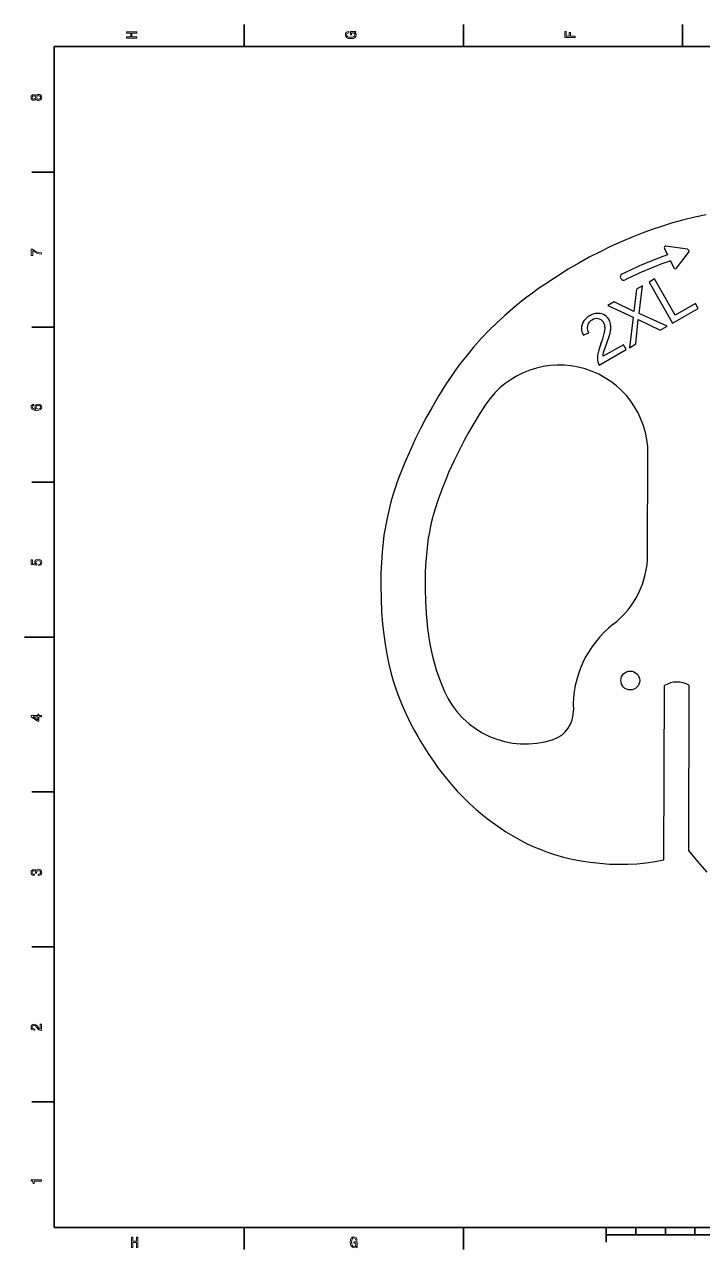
# Model space of a CAD drawing. Extents: x 0 to 594, y 0 to 420.
# Drawn here: x 0 to 229.6, y 2.5 to 417.5 of the extents above; entities that cross this region are included whole.
import ezdxf

# ---------------------------------------------------------------- set-up
doc = ezdxf.new("R2010")
doc.units = 0

msp = doc.modelspace()

# ---------------------------------------------------------------- linework, layer by layer
at = {"color": 7, "lineweight": 35, "ltscale": 0.1875}
for p, q in [((74.400002, 409.963135), (74.400002, 417.463135)), ((148.600006, 409.963135), (148.600006, 417.463135)), ((222.800003, 409.963135), (222.800003, 417.463135)), ((10, 367.463135), (2.5, 367.463135)), ((10, 314.963135), (2.5, 314.963135)), ((10, 262.463135), (2.5, 262.463135)), ((10, 157.46312), (2.5, 157.46312)), ((10, 104.96312), (2.5, 104.96312)), ((10, 52.46312), (2.5, 52.46312)), ((74.400002, 9.96312), (74.400002, 2.46312)), ((148.600006, 9.96312), (148.600006, 2.46312))]:
    msp.add_line(p, q, dxfattribs=at)
at = {"color": 7, "lineweight": 35}
for p, q in [((584, 409.963135), (10, 409.963135)), ((10, 409.963135), (10, 9.96312)), ((10, 9.96312), (584, 9.96312)), ((197, 7.46312), (397, 7.46312))]:
    msp.add_line(p, q, dxfattribs=at)
at = {"ltscale": 0.062285}
msp.add_line((216.649353, 341.630463), (217.755249, 339.39798), dxfattribs=at)
at = {"ltscale": 0.183891}
msp.add_line((224.46582, 341.307281), (217.187622, 342.371826), dxfattribs=at)
at = {"ltscale": 0.065824}
msp.add_line((218.752075, 337.385681), (219.920837, 335.026337), dxfattribs=at)
at = {"ltscale": 0.167703}
msp.add_line((220.817444, 334.940002), (224.88739, 340.2724), dxfattribs=at)
at = {"ltscale": 0.004443}
msp.add_line((201.898743, 331.462799), (201.99939, 331.316345), dxfattribs=at)
at = {"ltscale": 0.057573}
msp.add_line((209.225952, 328.931061), (207.227844, 327.786072), dxfattribs=at)
at = {"ltscale": 0.235144}
msp.add_line((208.098755, 319.593079), (209.225952, 328.931061), dxfattribs=at)
at = {"ltscale": 0.052932}
msp.add_line((213.307251, 331.269836), (211.470215, 330.217102), dxfattribs=at)
at = {"ltscale": 0.4}
msp.add_line((211.470215, 330.217102), (219.425232, 316.334839), dxfattribs=at)
at = {"ltscale": 0.352797}
msp.add_line((220.323547, 319.025787), (213.307251, 331.269836), dxfattribs=at)
at = {"ltscale": 0.188653}
msp.add_line((207.227844, 327.786072), (206.352966, 320.290833), dxfattribs=at)
at = {"ltscale": 0.063028}
msp.add_line((199.699646, 323.472107), (197.512207, 322.218628), dxfattribs=at)
at = {"ltscale": 0.235159}
msp.add_line((197.512207, 322.218628), (206.056213, 318.284241), dxfattribs=at)
at = {"ltscale": 0.184369}
msp.add_line((206.352966, 320.290833), (199.699646, 323.472107), dxfattribs=at)
at = {"ltscale": 0.26009}
msp.add_line((217.559753, 315.265869), (208.098755, 319.593079), dxfattribs=at)
at = {"ltscale": 0.249933}
msp.add_line((219.425232, 316.334839), (228.099304, 321.30542), dxfattribs=at)
at = {"ltscale": 0.196999}
msp.add_line((227.160522, 322.943634), (220.323547, 319.025787), dxfattribs=at)
at = {"ltscale": 0.047203}
for p, q in [((228.099304, 321.30542), (227.160522, 322.943634)), ((203.724854, 307.337921), (202.786072, 308.976135))]:
    msp.add_line(p, q, dxfattribs=at)
at = {"ltscale": 0.259594}
msp.add_line((206.056213, 318.284241), (204.832764, 307.972809), dxfattribs=at)
at = {"ltscale": 0.207346}
msp.add_line((207.039185, 309.237152), (207.817017, 317.494446), dxfattribs=at)
at = {"ltscale": 0.206564}
msp.add_line((207.817017, 317.494446), (215.287109, 313.963531), dxfattribs=at)
at = {"ltscale": 0.050742}
msp.add_line((189.184082, 312.188293), (191.039001, 313.012238), dxfattribs=at)
at = {"ltscale": 0.051156}
msp.add_line((197.338867, 309.849518), (197.983337, 311.791626), dxfattribs=at)
at = {"ltscale": 0.02928}
msp.add_line((197.983337, 311.791626), (198.293823, 312.920929), dxfattribs=at)
at = {"ltscale": 0.065484}
msp.add_line((215.287109, 313.963531), (217.559753, 315.265869), dxfattribs=at)
at = {"ltscale": 0.029435}
msp.add_line((194.700684, 307.969849), (194.358887, 306.84314), dxfattribs=at)
at = {"ltscale": 0.264392}
msp.add_line((194.54895, 302.079773), (203.724854, 307.337921), dxfattribs=at)
at = {"ltscale": 0.033924}
msp.add_line((195.158875, 309.247131), (194.700684, 307.969849), dxfattribs=at)
at = {"ltscale": 0.196179}
msp.add_line((202.786072, 308.976135), (195.977539, 305.074585), dxfattribs=at)
at = {"ltscale": 0.030341}
msp.add_line((196.196167, 306.734497), (196.580627, 307.885651), dxfattribs=at)
at = {"ltscale": 0.052629}
msp.add_line((196.580627, 307.885651), (197.338867, 309.849518), dxfattribs=at)
at = {"ltscale": 0.063575}
msp.add_line((204.832764, 307.972809), (207.039185, 309.237152), dxfattribs=at)
at = {"ltscale": 0.025046}
msp.add_line((194.358887, 306.84314), (194.133484, 305.866974), dxfattribs=at)
at = {"ltscale": 0.016144}
msp.add_line((195.977539, 305.074585), (195.984863, 305.720306), dxfattribs=at)
at = {"ltscale": 0.025899}
msp.add_line((195.984863, 305.720306), (196.196167, 306.734497), dxfattribs=at)
for p, q in [((210.990295, 237.87767), (211.10083, 271.990784)), ((216.505432, 134.523865), (216.696594, 193.52356)), ((224.996948, 193.618622), (224.815552, 137.623199))]:
    msp.add_line(p, q)
at = {"color": 7, "lineweight": 35, "ltscale": 0.25}
msp.add_line((10, 209.96312), (0, 209.96312), dxfattribs=at)
at = {"color": 7, "lineweight": 35, "ltscale": 0.125}
msp.add_line((197, 9.96312), (197, 4.96312), dxfattribs=at)
at = {"color": 7, "lineweight": 35, "ltscale": 0.0625}
for p, q in [((207, 9.96312), (207, 7.46312)), ((217, 9.96312), (217, 7.46312)), ((227, 9.96312), (227, 7.46312))]:
    msp.add_line(p, q, dxfattribs=at)
at = {"color": 7, "lineweight": 13}
for points in [[(38.033573, 412.837799), (38.033573, 413.275391), (36.389481, 413.275391), (36.389481, 414.583466), (38.033573, 414.583466), (38.033573, 415.016357), (34.533573, 415.016357), (34.533573, 414.583466), (35.960808, 414.583466), (35.960808, 413.275391), (34.533573, 413.275391), (34.533573, 412.837799)], [(111.764557, 414.790497), (112.233574, 414.870483), (112.233574, 415.105774), (110.342361, 415.105774), (110.342361, 413.915314), (110.771034, 413.915314), (110.771034, 414.649353), (110.8013, 414.649353), (111.265274, 414.592865), (111.608215, 414.442322), (111.825073, 414.211761), (111.895676, 413.924713), (111.804901, 413.604767), (111.532562, 413.355377), (111.083717, 413.195404), (110.468445, 413.138947), (109.858215, 413.190704), (109.409363, 413.350677), (109.137032, 413.604767), (109.041214, 413.948242), (109.091644, 414.183502), (109.232857, 414.376434), (109.469887, 414.517609), (109.787605, 414.597595), (109.787605, 415.063416), (109.303459, 414.941071), (108.940346, 414.71051), (108.718445, 414.385834), (108.637749, 413.976471), (108.763832, 413.440063), (109.131989, 413.0354), (109.71196, 412.776611), (110.483574, 412.687225), (111.260231, 412.776611), (111.840202, 413.0354), (112.208359, 413.416534), (112.329391, 413.896484), (112.289047, 414.164703), (112.188187, 414.404663), (112.011673, 414.611694)], [(186.433578, 413.107635), (186.433578, 413.512878), (184.824783, 413.512878), (184.824783, 414.785217), (184.406204, 414.785217), (184.406204, 413.512878), (183.357208, 413.512878), (183.357208, 415.077148), (182.933578, 415.077148), (182.933578, 413.107635)], [(3.847407, 392.210571), (3.988618, 391.988342), (4.185303, 391.835846), (4.432422, 391.73999), (4.729972, 391.709473), (5.178819, 391.779205), (5.526802, 391.979645), (5.748704, 392.306458), (5.834439, 392.750885), (5.748704, 393.190979), (5.526802, 393.517792), (5.178819, 393.718231), (4.729972, 393.792297), (4.432422, 393.757446), (4.185303, 393.665924), (3.988618, 393.509064), (3.847407, 393.291199), (3.72637, 393.465485), (3.559943, 393.587494), (3.358214, 393.661591), (3.111096, 393.687714), (2.753027, 393.618011), (2.465563, 393.434998), (2.278963, 393.138702), (2.208358, 392.750885), (2.278963, 392.358734), (2.465563, 392.062439), (2.753027, 391.875061), (3.111096, 391.809692), (3.358214, 391.831482), (3.559943, 391.905579)], [(3.151442, 392.223663), (2.92954, 392.258514), (2.75807, 392.363098), (2.652162, 392.528656), (2.611816, 392.750885), (2.652162, 392.96875), (2.75807, 393.134338), (2.92954, 393.238922), (3.151442, 393.278137), (3.378387, 393.238922), (3.5549, 393.134338), (3.670894, 392.96875), (3.706197, 392.750885), (3.665851, 392.528656), (3.5549, 392.363098), (3.378387, 392.258514)], [(4.719885, 392.127777), (4.452594, 392.167023), (4.250865, 392.293365), (4.119741, 392.489441), (4.074352, 392.750885), (4.119741, 393.007965), (4.250865, 393.204071), (4.452594, 393.330414), (4.719885, 393.373993), (5.007349, 393.330414), (5.224208, 393.204071), (5.365419, 393.007965), (5.410808, 392.750885), (5.365419, 392.489441), (5.224208, 392.293365), (5.007349, 392.167023)], [(5.733574, 339.645233), (5.733574, 340.085327), (4.901442, 340.229095), (4.124784, 340.481842), (3.403603, 340.839142), (2.727811, 341.305359), (2.309223, 341.305359), (2.309223, 339.231262), (2.768157, 339.231262), (2.768157, 340.887054), (3.448992, 340.407745), (4.160087, 340.046112), (4.916572, 339.793365)], [(3.176658, 288.796661), (2.768157, 288.713867), (2.465563, 288.522156), (2.27392, 288.22583), (2.208358, 287.842407), (2.243661, 287.585327), (2.339482, 287.363098), (2.495822, 287.167023), (2.717724, 287.001434), (2.995102, 286.870697), (3.332998, 286.774841), (3.731413, 286.713837), (4.18026, 286.696411), (4.896399, 286.766144), (5.415851, 286.979645), (5.728531, 287.323883), (5.834439, 287.794464), (5.743661, 288.217133), (5.506629, 288.539581), (5.13343, 288.748718), (4.659367, 288.822815), (4.18026, 288.748718), (3.812104, 288.548279), (3.580116, 288.238922), (3.499424, 287.855469), (3.600289, 287.441528), (3.887753, 287.132141), (3.332998, 287.19751), (2.934583, 287.336945), (2.697551, 287.550446), (2.61686, 287.846741), (2.657206, 288.064636), (2.763113, 288.230194), (2.939626, 288.339142), (3.176658, 288.395782)], [(4.66441, 288.400146), (4.982133, 288.352203), (5.224208, 288.230194), (5.385592, 288.034119), (5.436024, 287.7901), (5.385592, 287.53302), (5.229251, 287.336945), (4.987177, 287.210571), (4.669453, 287.171356), (4.356773, 287.214935), (4.119741, 287.336945), (3.968445, 287.537384), (3.912969, 287.807526), (3.968445, 288.042847), (4.114698, 288.230194), (4.35173, 288.352203)], [(4.82075, 234.170288), (5.234295, 234.266144), (5.557061, 234.47966), (5.75879, 234.793381), (5.834439, 235.19426), (5.743661, 235.634354), (5.496542, 235.978592), (5.103171, 236.196457), (4.598848, 236.279236), (4.129828, 236.20517), (3.761672, 235.996017), (3.524641, 235.66922), (3.438906, 235.246552), (3.499424, 234.919754), (3.665851, 234.667023), (2.722767, 234.789032), (2.722767, 236.113663), (2.309223, 236.113663), (2.309223, 234.497086), (4.165131, 234.257431), (4.165131, 234.606018), (3.928099, 234.858749), (3.842364, 235.181198), (3.89784, 235.460068), (4.059223, 235.673569), (4.306341, 235.808655), (4.624064, 235.856583), (4.941788, 235.808655), (5.188906, 235.66922), (5.345246, 235.455704), (5.400722, 235.181198), (5.365419, 234.950256), (5.249424, 234.771606), (5.067868, 234.640884), (4.82075, 234.575516)], [(5.733574, 182.938217), (5.733574, 183.361694), (4.866139, 183.361694), (4.866139, 183.82753), (4.462681, 183.82753), (4.462681, 183.361694), (2.309223, 183.361694), (2.309223, 182.933517), (4.422335, 181.503098), (4.866139, 181.503098), (4.866139, 182.938217)], [(4.462681, 181.898346), (2.894237, 182.938217), (4.462681, 182.938217)], [(4.634151, 129.152863), (4.669453, 129.152863), (5.153603, 129.22258), (5.516716, 129.427368), (5.748704, 129.749817), (5.834439, 130.176834), (5.748704, 130.630005), (5.526802, 130.969864), (5.173776, 131.187744), (4.719885, 131.266174), (4.422335, 131.231308), (4.18026, 131.135452), (3.993661, 130.978592), (3.857494, 130.76944), (3.585159, 131.052658), (3.151442, 131.152878), (2.75807, 131.087524), (2.46052, 130.900146), (2.27392, 130.595139), (2.208358, 130.176834), (2.28905, 129.784668), (2.510952, 129.484009), (2.863978, 129.287933), (3.332998, 129.22258), (3.368301, 129.22258), (3.368301, 129.610382), (3.045534, 129.645233), (2.813545, 129.75853), (2.672335, 129.941544), (2.621903, 130.198624), (2.662249, 130.425201), (2.768157, 130.590775), (2.939626, 130.690994), (3.171615, 130.730209), (3.418733, 130.690994), (3.585159, 130.586426), (3.686024, 130.403412), (3.716283, 130.155045), (3.71124, 129.985107), (4.109655, 129.985107), (4.099568, 130.198624), (4.144958, 130.473129), (4.265995, 130.677933), (4.462681, 130.799927), (4.719885, 130.843506), (5.012393, 130.795578), (5.229251, 130.66922), (5.365419, 130.468781), (5.410808, 130.202972), (5.360375, 129.928467), (5.209079, 129.728027), (4.967004, 129.601669), (4.634151, 129.553726)], [(5.733574, 76.687706), (5.733574, 78.766159), (5.299857, 78.766159), (5.299857, 77.123444), (5.062825, 77.214943), (4.866139, 77.371811), (4.50807, 77.855476), (4.356773, 78.112564), (4.139915, 78.400146), (3.887753, 78.604942), (3.590203, 78.722588), (3.252306, 78.766159), (2.828675, 78.692085), (2.495822, 78.487289), (2.284007, 78.173561), (2.208358, 77.768333), (2.294093, 77.350021), (2.531125, 77.031937), (2.909367, 76.827141), (3.408646, 76.757423), (3.479252, 76.757423), (3.479252, 77.153946), (3.438906, 77.153946), (3.095966, 77.193161), (2.843805, 77.310806), (2.682422, 77.498177), (2.626946, 77.746544), (2.677378, 77.999268), (2.803459, 78.186638), (3.000145, 78.30864), (3.247263, 78.352211), (3.479252, 78.321716), (3.675937, 78.238922), (3.847407, 78.099487), (3.998704, 77.907768), (4.160087, 77.650681), (4.472767, 77.223663), (4.805621, 76.923004), (5.209079, 76.744354), (5.718445, 76.687706)], [(5.733574, 25.649498), (5.733574, 26.086863), (2.208358, 26.086863), (2.208358, 25.76004), (2.515995, 25.673529), (2.722767, 25.500505), (2.843805, 25.236166), (2.884151, 24.870893), (3.24222, 24.870893), (3.24222, 25.649498)], [(36.224667, 3.179545), (36.662262, 3.179545), (36.662262, 4.823637), (37.970345, 4.823637), (37.970345, 3.179545), (38.403233, 3.179545), (38.403233, 6.679545), (37.970345, 6.679545), (37.970345, 5.252312), (36.662262, 5.252312), (36.662262, 6.679545), (36.224667, 6.679545)], [(112.37738, 3.648565), (112.457367, 3.179545), (112.692635, 3.179545), (112.692635, 5.070755), (111.50219, 5.070755), (111.50219, 4.642081), (112.236221, 4.642081), (112.236221, 4.611822), (112.179756, 4.147845), (112.029182, 3.804905), (111.798622, 3.588047), (111.511597, 3.517442), (111.191635, 3.60822), (110.942253, 3.880554), (110.782272, 4.329401), (110.725807, 4.944675), (110.777565, 5.554905), (110.937546, 6.003753), (111.191635, 6.276087), (111.535126, 6.371908), (111.770393, 6.321476), (111.96331, 6.180265), (112.104469, 5.943234), (112.184464, 5.625511), (112.650291, 5.625511), (112.527946, 6.10966), (112.297386, 6.472773), (111.972717, 6.694675), (111.563354, 6.775367), (111.026947, 6.649286), (110.622292, 6.28113), (110.363495, 5.701159), (110.274094, 4.929545), (110.363495, 4.152888), (110.622292, 3.572917), (111.003426, 3.204761), (111.483368, 3.083724), (111.751572, 3.12407), (111.991539, 3.224934), (112.198578, 3.401447)]]:
    msp.add_lwpolyline(points, close=True, dxfattribs=at)
for points in [[(230.790405, 353.034424), (226.983337, 352.199249), (223.209656, 351.263916), (219.461548, 350.224213), (215.973511, 349.155304), (212.516724, 347.997711), (209.094604, 346.753204), (205.710815, 345.424133), (202.053162, 343.875488), (198.444275, 342.23175), (194.888062, 340.497162), (191.244019, 338.598785), (187.656555, 336.608917), (184.13208, 334.537109), (180.096802, 332.02301), (176.14209, 329.407013), (174.072388, 327.970093), (172.028992, 326.500092), (170.11438, 325.072144), (168.226013, 323.611511), (165.372253, 321.29541), (162.588196, 318.894226), (159.878418, 316.404053), (157.247437, 313.821228), (154.611877, 311.047852), (152.067688, 308.174805), (149.831726, 305.476624), (147.669006, 302.69873), (145.588745, 299.855408), (144.242859, 297.920044), (142.930603, 295.957855), (141.601929, 293.89325), (140.308105, 291.805206), (137.868286, 287.650269), (135.928894, 284.13327), (134.079102, 280.583893), (132.31958, 277.009125), (130.651855, 273.415985), (128.771362, 269.073944), (127.860962, 266.827637), (126.995911, 264.579468), (126.23053, 262.47467), (125.510315, 260.368958), (124.771545, 258.045258), (124.09375, 255.719559), (123.317261, 252.733932), (122.644836, 249.731705), (122.077454, 246.70723), (121.71936, 244.411407), (121.418457, 242.098587), (121.07373, 238.675369), (120.835327, 235.220795), (120.693359, 231.739059), (120.63916, 227.337982), (120.719116, 222.917084), (120.927917, 218.580048), (121.267761, 214.261322), (121.636292, 210.858444), (122.100281, 207.485275), (122.667297, 204.1521), (123.36615, 200.779251), (124.189392, 197.464401), (124.865234, 195.099014), (125.610046, 192.75946), (126.423645, 190.448608), (127.078064, 188.737045), (127.769348, 187.044098), (129.195801, 183.838135), (130.74292, 180.682709), (131.919922, 178.450943), (133.150574, 176.24321), (134.224365, 174.40686), (135.333069, 172.59021), (136.864075, 170.202591), (138.45343, 167.859665), (140.099426, 165.567322), (142.282715, 162.72139), (144.555786, 159.976654), (146.548889, 157.739975), (148.607056, 155.586365), (150.729248, 153.521332), (152.931152, 151.53038), (155.196106, 149.62645), (157.521179, 147.807739), (160.226135, 145.846329), (163.004883, 143.994293), (165.35553, 142.555023), (167.759827, 141.202576), (170.208496, 139.948792), (172.480713, 138.894348), (174.787354, 137.9263), (177.124451, 137.046661), (179.488037, 136.257477), (182.450134, 135.407471), (185.451721, 134.694977), (188.470032, 134.114929), (191.4823, 133.659302), (194.791931, 133.287811), (198.093262, 133.048859), (201.211609, 132.95047), (204.31543, 132.982513), (207.401001, 133.150635), (210.464111, 133.460236), (213.500488, 133.916382), (216.505432, 134.523865)], [(156.206299, 288.828735), (153.948303, 285.344055), (151.79303, 281.775757), (150.319519, 279.191864), (148.896851, 276.578735), (147.489807, 273.870605), (145.485474, 269.773621), (143.613342, 265.646912), (142.504089, 263.028748), (141.50177, 260.517853), (140.608154, 258.12793), (139.833069, 255.899857), (139.121643, 253.678833), (138.51709, 251.60582), (137.973755, 249.53392), (137.503296, 247.505554), (137.091187, 245.462524), (136.737, 243.40361), (136.430298, 241.260605), (136.179626, 239.091614), (135.967957, 236.726074), (135.812195, 234.334473), (135.702698, 231.75029), (135.646362, 228.992981), (135.648499, 226.221222), (135.759827, 222.087387), (136.003357, 217.965256), (136.226685, 215.391556), (136.506592, 212.839752), (136.827087, 210.444336), (137.182129, 208.208023), (137.59082, 206.004471), (138.034119, 203.932358), (138.674438, 201.353668), (139.40918, 198.820374), (140.242065, 196.335022), (140.915955, 194.544266), (142.164001, 191.552078)], [(224.815552, 137.623199), (227.858032, 133.932648), (229.436096, 132.110596), (231.041382, 130.32074)]]:
    msp.add_lwpolyline(points)
msp.add_circle((205.111694, 195.211884), 3.2)
for centre, radius, start, end in [((217.112793, 341.860046), 0.517218, 81.678578, 206.352559), ((224.372009, 340.665771), 0.648339, 322.647523, 81.678578), ((202.698608, 332.012451), 0.970524, 116.537617, 214.495565), ((220.395935, 335.261688), 0.530224, 206.352559, 322.647523), ((202.904236, 331.93811), 1.097885, 214.495018, 296.473039), ((194.218506, 314.589783), 5.021028, 88.170728, 112.84734), ((194.211792, 315.383911), 4.227631, 34.21852, 87.73561), ((192.969055, 314.543213), 4.373901, 134.435676, 171.651943), ((194.363098, 313.257416), 6.268746, 122.790491, 135.306006), ((193.461426, 314.690643), 2.947058, 138.681786, 214.717), ((195.275146, 311.974426), 7.841574, 112.542195, 123.315719), ((193.967896, 314.112793), 3.71032, 119.136367, 137.143724), ((193.732666, 315.017975), 2.814985, 35.738845, 123.929807), ((193.495178, 314.942017), 3.053077, 10.036013, 34.292495), ((191.2854, 314.601013), 5.288713, 352.821395, 9.502099), ((193.45929, 314.914185), 5.114117, 350.752755, 33.829189), ((193.115662, 314.586456), 4.513155, 172.465459, 188.099384), ((194.929626, 314.90033), 6.353465, 188.596963, 205.268703), ((165.624512, 320.865234), 31.73737, 338.526522, 345.155432), ((186.52655, 315.223816), 10.0881, 345.712359, 352.689221), ((188.200012, 315.362366), 10.384874, 346.402712, 352.975633), ((201.420471, 304.421204), 7.428994, 168.777909, 186.090598), ((197.599792, 303.95459), 3.580908, 185.1531, 211.571752), ((181.100952, 272.087952), 30, 359.814369, 146.080603), ((180.990417, 237.974869), 30, 307.794241, 359.814369), ((220.824219, 186.610794), 35, 127.794246, 182.384264), ((169.582458, 203.726959), 30, 203.943087, 288.302644), ((220.926453, 186.615692), 8.1, 59.832307, 121.480092), ((175.86322, 184.738739), 10, 288.302644, 2.384269)]:
    msp.add_arc(centre, radius, start, end)
for centre, major_axis, ratio, start_param, end_param in [((223.458557, 234.85141), (-76.335815, -94.39856), 0.752332, 4.0177846346, 4.1677520241), ((225.165222, 223.2686), (-71.262817, -106.998962), 0.758962, 3.9212478882, 4.064754321)]:
    msp.add_ellipse(centre, major_axis=major_axis, ratio=ratio, start_param=start_param, end_param=end_param)

doc.saveas('drawing.dxf')
